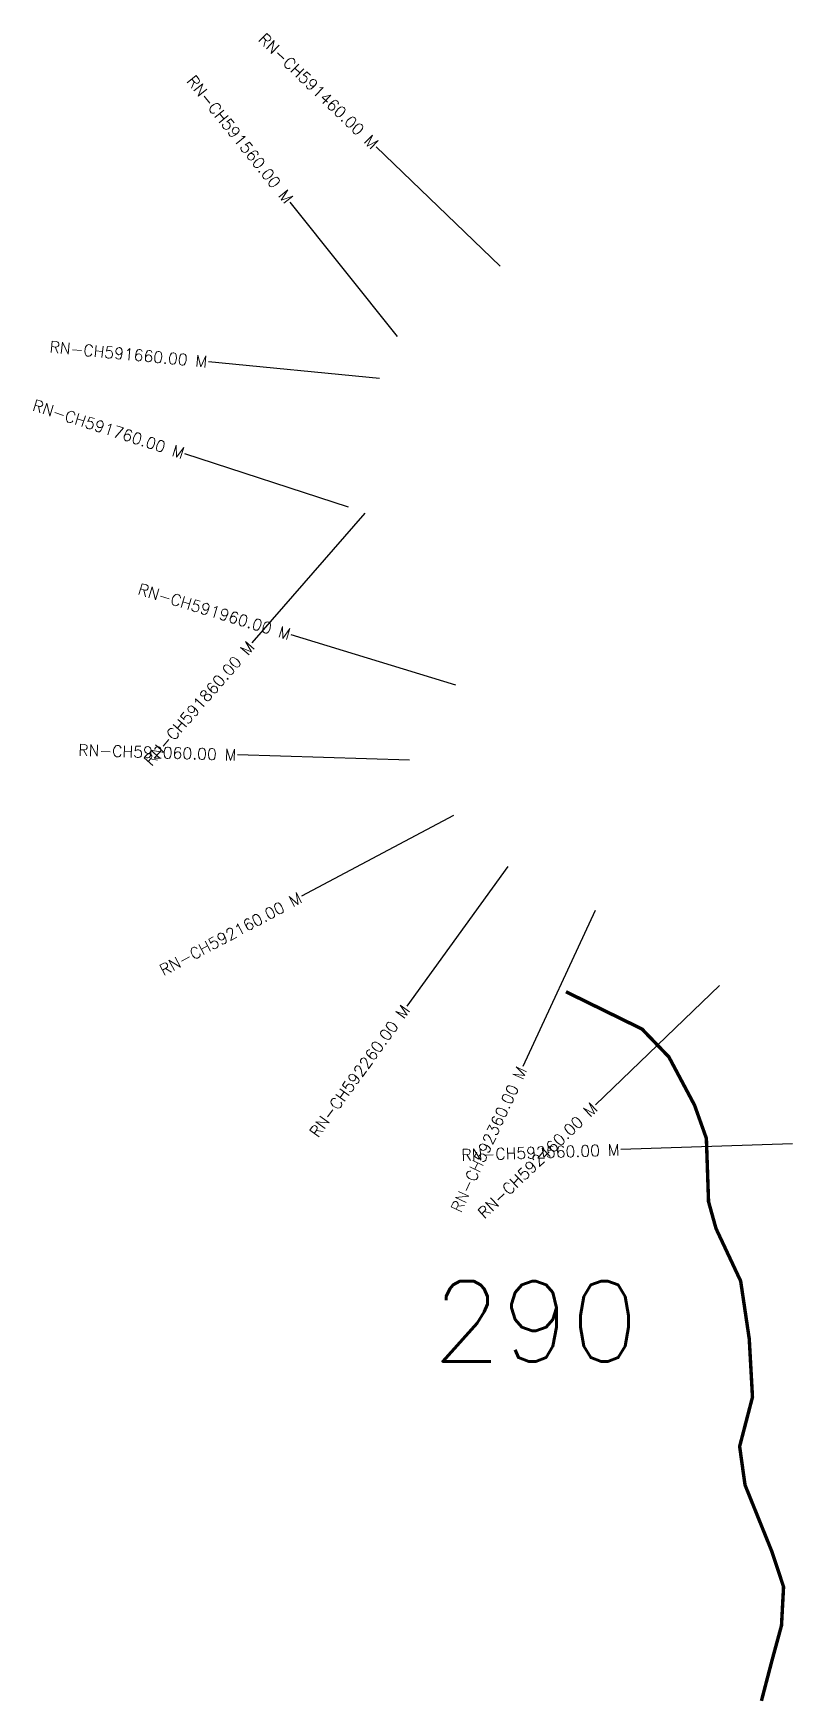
# Model space of a CAD drawing. Header units: metres. Extents: x 320455 to 324756, y 1834532 to 1835987.
# Drawn here: x 320455 to 321117, y 1834532 to 1835987 of the extents above; entities outside this region: 2.
import ezdxf
from ezdxf.enums import TextEntityAlignment as Align

# ---------------------------------------------------------------- set-up
doc = ezdxf.new("R2010")
doc.units = ezdxf.units.M
for name, color, linetype in [('CS', 134, 'Continuous'), ('CSMark', 6, 'Continuous'), ('NATURALLY PROTECTED', 3, 'Continuous'), ('VILLAGE NAME', 250, 'Continuous')]:
    doc.layers.add(name, color=color, linetype=linetype)
doc.styles.get("Standard").update_dxf_attribs({"font": 'simplex.shx'})

msp = doc.modelspace()

# ---------------------------------------------------------------- linework, layer by layer
at = {"color": 6, "const_width": 2, "flags": 128}
msp.add_lwpolyline([(323973.5, 1835699.7), (323973.6, 1835680.3), (324090.7, 1835622.3), (324110.3, 1835602.9), (324168.8, 1835583.7), (324188.2, 1835603.2), (324226.9, 1835661.9), (324246.1, 1835720.4), (324226.6, 1835739.8), (324343.2, 1835798.7), (324508.6, 1835838.3), (324615.5, 1835877.8), (324654.7, 1835839), (324674.3, 1835800.1), (324655.1, 1835741.6), (324655.2, 1835722.1), (324713.7, 1835702.9), (324636.1, 1835624.6), (324578.1, 1835527), (324558.9, 1835449), (324559, 1835429.5), (324598.2, 1835390.7), (324617.6, 1835390.8), (324695.9, 1835313.2), (324715.5, 1835274.4), (324754.6, 1835235.6), (324755, 1835157.7), (324658, 1835059.9), (324638.7, 1835020.8), (324580, 1835059.5), (324560.6, 1835059.4), (324502, 1835098.2), (324482.5, 1835098.1), (324423.9, 1835156.3), (324423.8, 1835175.7), (324404.1, 1835175.7), (324355.4, 1835204.6), (324306.6, 1835233.6), (324247.9, 1835291.9), (324189, 1835408.5), (324169.6, 1835408.4), (324150.1, 1835388.8), (324130.8, 1835349.8), (324092, 1835330.1), (324092, 1835310.7), (324072.7, 1835291.1), (324072.8, 1835252.2), (324014.3, 1835271.4), (323916.9, 1835271), (323916.7, 1835329.4), (323955.3, 1835407.5), (323877, 1835485), (323877, 1835504.6), (323740, 1835659.8), (323759.4, 1835679.3), (323837.1, 1835718.7), (323876, 1835718.8), (323973.5, 1835699.7)], dxfattribs=at)
at = {"layer": 'CS'}
for p, q in [((320861.9, 1835784.3), (320753.9, 1835888.4)), ((320772.5, 1835723), (320678.8, 1835840.1)), ((320756.8, 1835686.5), (320607.5, 1835700.8)), ((320729.8, 1835574.3), (320587.1, 1835620.6)), ((320743.9, 1835569), (320645.4, 1835455.8)), ((320823.3, 1835419.1), (320679.8, 1835462.8)), ((320782.9, 1835353.5), (320633, 1835358.2)), ((320821.2, 1835305.5), (320688.8, 1835235)), ((320868.5, 1835260.8), (320780.5, 1835139.3)), ((320944.7, 1835222.6), (320881.6, 1835086.5)), ((321053.1, 1835157.2), (320945, 1835053.2)), ((321116.9, 1835019.1), (320967, 1835014.1))]:
    msp.add_line(p, q, dxfattribs=at)
at = {"layer": 'NATURALLY PROTECTED', "const_width": 3, "flags": 128}
msp.add_lwpolyline([(320919.3, 1835151.7), (320985.6, 1835119.2), (321009, 1835094.9), (321031.4, 1835052.8), (321041.7, 1835023.9), (321043.6, 1834968.7), (321050.1, 1834945.3), (321071.6, 1834899.5), (321079.1, 1834849), (321081.9, 1834798.3), (321070.7, 1834755.3), (321075.4, 1834721.7), (321098.8, 1834663.7), (321109, 1834632.9), (321107.2, 1834599.2), (321098.8, 1834568.3), (321089.7, 1834533.5)], dxfattribs=at)

# ---------------------------------------------------------------- texts
at = {"insert": (320802.9, 1834899.4), "char_height": 70, "attachment_point": 1}
msp.add_mtext_dynamic_manual_height_columns('290', width=95.172, gutter_width=1, heights=[0], dxfattribs=at)
at = {"layer": 'CSMark'}
for s, rotation, p in [('RN-CH591460.00 M', 316.0657, (320753.2, 1835889.1)), ('RN-CH591560.00 M', 308.6759, (320678.2, 1835840.9)), ('RN-CH591660.00 M', 354.506, (320606.5, 1835700.9)), ('RN-CH591760.00 M', 342.0231, (320586.1, 1835620.9)), ('RN-CH591960.00 M', 343.0659, (320678.8, 1835463)), ('RN-CH591860.00 M', 48.9775, (320644.8, 1835455.1)), ('RN-CH592060.00 M', 358.2085, (320632, 1835358.2)), ('RN-CH592160.00 M', 28.0202, (320687.9, 1835234.5)), ('RN-CH592260.00 M', 54.1033, (320779.9, 1835138.5)), ('RN-CH592360.00 M', 65.1057, (320881.2, 1835085.6)), ('RN-CH592460.00 M', 43.8912, (320944.3, 1835052.5)), ('RN-CH592560.00 M', 1.9432, (320966, 1835014))]:
    msp.add_text(s, height=10, rotation=rotation, dxfattribs=at).set_placement(p, align=Align.MIDDLE_RIGHT)
at = {"layer": 'VILLAGE NAME', "insert": (323961.7, 1835497.4), "char_height": 77.016, "attachment_point": 1, "rotation": 0.2435}
msp.add_mtext_dynamic_manual_height_columns('{\\fCalibri|b0|i0|c0|p34;VARILWADI}', width=707.379, gutter_width=385.1, heights=[0], dxfattribs=at)

doc.saveas('drawing.dxf')
